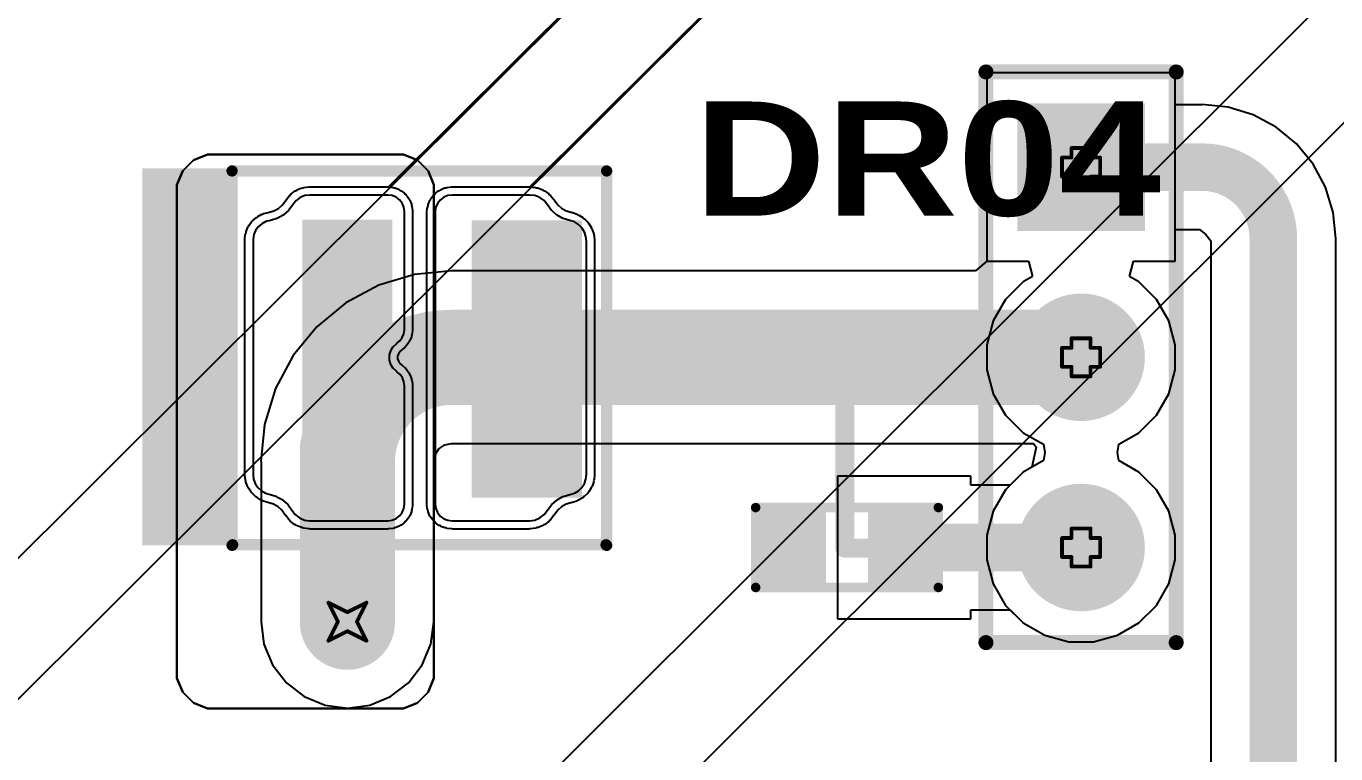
# Model space of a CAD drawing. Header units: inches. Extents: x 0 to 213, y 0 to 212.
# Drawn here: x 0.692 to 1.38, y 0.823 to 1.206 of the extents above; entities that cross this region are included whole.
import ezdxf

# ---------------------------------------------------------------- set-up
doc = ezdxf.new("R2010")
doc.units = ezdxf.units.IN
doc.header["$MEASUREMENT"] = 0
for name, color, linetype in [('Bottom Layer', 5, 'Continuous'), ('Bottom Overlay', 54, 'Continuous'), ('Bottom Paste', 16, 'Continuous'), ('Bottom Solder', 6, 'Continuous'), ('Drill Drawing', 1, 'Continuous'), ('Multi-Layer', 9, 'Continuous'), ('Pad Holes', 156, 'Continuous'), ('Top Layer', 1, 'Continuous'), ('Top Overlay', 2, 'Continuous'), ('Top Paste', 8, 'Continuous'), ('Top Solder', 216, 'Continuous'), ('Via Holes', 16, 'Continuous')]:
    doc.layers.add(name, color=color, linetype=linetype)
doc.styles.add('Arial Black_Bold', font='', dxfattribs={"height": 0.2})
doc.styles.get('Arial Black_Bold').set_extended_font_data('Arial Black', bold=True)

# ---------------------------------------------------------------- blocks, each defined once
blk = doc.blocks.new('R___0603_B_9')
at = {"layer": 'Bottom Layer'}
for points in [[(-0.045, -0.0175), (-0.045, 0.0175), (-0.015, 0.0175), (-0.015, -0.0175)], [(0.015, -0.0175), (0.015, 0.0175), (0.045, 0.0175), (0.045, -0.0175)]]:
    blk.add_hatch(color=5, dxfattribs=at).paths.add_polyline_path(points)
at = {"layer": 'Bottom Paste'}
for points in [[(-0.045, -0.0175), (-0.045, 0.0175), (-0.015, 0.0175), (-0.015, -0.0175)], [(0.015, -0.0175), (0.015, 0.0175), (0.045, 0.0175), (0.045, -0.0175)]]:
    blk.add_hatch(color=16, dxfattribs=at).paths.add_polyline_path(points)
at = {"layer": 'Bottom Solder'}
for points in [[(-0.049, -0.0215), (-0.049, 0.0215), (-0.011, 0.0215), (-0.011, -0.0215)], [(0.011, -0.0215), (0.011, 0.0215), (0.049, 0.0215), (0.049, -0.0215)]]:
    blk.add_hatch(color=6, dxfattribs=at).paths.add_polyline_path(points)
at = {"layer": 'Bottom Overlay', "const_width": 0.005}
for points in [[(0.048, 0.021), (-0.048, 0.021)], [(-0.048, 0.021), (-0.048, -0.021)], [(0.048, 0.021), (0.048, -0.021)], [(0.048, -0.021), (-0.048, -0.021)]]:
    blk.add_lwpolyline(points, dxfattribs=at)
at = {"layer": 'Bottom Overlay', "const_width": 0.0025}
for points in [[(-0.04925, 0.021, 1), (-0.04675, 0.021, 1)], [(-0.04925, 0.021, 1), (-0.04675, 0.021, 1)], [(0.04675, 0.021, 1), (0.04925, 0.021, 1)], [(0.04675, 0.021, 1), (0.04925, 0.021, 1)], [(-0.04925, -0.021, 1), (-0.04675, -0.021, 1)], [(-0.04925, -0.021, 1), (-0.04675, -0.021, 1)], [(0.04675, -0.021, 1), (0.04925, -0.021, 1)], [(0.04675, -0.021, 1), (0.04925, -0.021, 1)]]:
    blk.add_lwpolyline(points, format="xyb", close=True, dxfattribs=at)
blk = doc.blocks.new('HDR1X3__21')
at = {"layer": 'Bottom Layer'}
blk.add_hatch(color=5, dxfattribs=at).paths.add_polyline_path([(-0.02953, 0.02953), (0.02953, 0.02953), (0.02953, -0.02953), (-0.02953, -0.02953)])
h = blk.add_hatch(color=5, dxfattribs=at)
edge = h.paths.add_edge_path()
edge.add_arc((0.1, 0), 0.02953, 0, 360)
h = blk.add_hatch(color=5, dxfattribs=at)
edge = h.paths.add_edge_path()
edge.add_arc((0.2, 0), 0.02953, 0, 360)
at = {"layer": 'Bottom Solder'}
blk.add_hatch(color=6, dxfattribs=at).paths.add_polyline_path([(-0.03353, 0.03353), (0.03353, 0.03353), (0.03353, -0.03353), (-0.03353, -0.03353)])
h = blk.add_hatch(color=6, dxfattribs=at)
edge = h.paths.add_edge_path()
edge.add_arc((0.1, 0), 0.03353, 0, 360)
h = blk.add_hatch(color=6, dxfattribs=at)
edge = h.paths.add_edge_path()
edge.add_arc((0.2, 0), 0.03353, 0, 360)
at = {"layer": 'Multi-Layer'}
blk.add_hatch(color=9, dxfattribs=at).paths.add_polyline_path([(-0.02953, 0.02953), (0.02953, 0.02953), (0.02953, -0.02953), (-0.02953, -0.02953)])
h = blk.add_hatch(color=9, dxfattribs=at)
edge = h.paths.add_edge_path()
edge.add_arc((0.1, 0), 0.02953, 0, 360)
h = blk.add_hatch(color=9, dxfattribs=at)
edge = h.paths.add_edge_path()
edge.add_arc((0.2, 0), 0.02953, 0, 360)
at = {"layer": 'Pad Holes'}
h = blk.add_hatch(color=7, dxfattribs=at)
edge = h.paths.add_edge_path()
edge.add_arc((0, 0), 0.01772, 0, 360)
h = blk.add_hatch(color=7, dxfattribs=at)
edge = h.paths.add_edge_path()
edge.add_arc((0.1, 0), 0.01772, 0, 360)
h = blk.add_hatch(color=7, dxfattribs=at)
edge = h.paths.add_edge_path()
edge.add_arc((0.2, 0), 0.01772, 0, 360)
at = {"layer": 'Top Layer'}
blk.add_hatch(color=1, dxfattribs=at).paths.add_polyline_path([(-0.02953, 0.02953), (0.02953, 0.02953), (0.02953, -0.02953), (-0.02953, -0.02953)])
h = blk.add_hatch(color=1, dxfattribs=at)
edge = h.paths.add_edge_path()
edge.add_arc((0.1, 0), 0.02953, 0, 360)
h = blk.add_hatch(color=1, dxfattribs=at)
edge = h.paths.add_edge_path()
edge.add_arc((0.2, 0), 0.02953, 0, 360)
at = {"layer": 'Top Solder'}
blk.add_hatch(color=216, dxfattribs=at).paths.add_polyline_path([(-0.03353, 0.03353), (0.03353, 0.03353), (0.03353, -0.03353), (-0.03353, -0.03353)])
h = blk.add_hatch(color=216, dxfattribs=at)
edge = h.paths.add_edge_path()
edge.add_arc((0.1, 0), 0.03353, 0, 360)
h = blk.add_hatch(color=216, dxfattribs=at)
edge = h.paths.add_edge_path()
edge.add_arc((0.2, 0), 0.03353, 0, 360)
at = {"layer": 'Top Overlay', "const_width": 0.00787}
for points in [[(-0.05, -0.05), (-0.05, 0.05)], [(0.25, 0.05), (-0.05, 0.05)], [(0.25, -0.05), (0.25, 0.05)], [(0.25, -0.05), (-0.05, -0.05)]]:
    blk.add_lwpolyline(points, dxfattribs=at)
at = {"layer": 'Top Overlay', "const_width": 0.00394}
for points in [[(-0.05197, 0.05, 1), (-0.04803, 0.05, 1)], [(-0.05197, 0.05, 1), (-0.04803, 0.05, 1)], [(0.24803, 0.05, 1), (0.25197, 0.05, 1)], [(0.24803, 0.05, 1), (0.25197, 0.05, 1)], [(-0.05197, -0.05, 1), (-0.04803, -0.05, 1)], [(-0.05197, -0.05, 1), (-0.04803, -0.05, 1)], [(0.24803, -0.05, 1), (0.25197, -0.05, 1)], [(0.24803, -0.05, 1), (0.25197, -0.05, 1)]]:
    blk.add_lwpolyline(points, format="xyb", close=True, dxfattribs=at)
blk = doc.blocks.new('5050_LED_56')
at = {"layer": 'Top Solder'}
for p in [(0.0156, -0.09023), (-0.05874, -0.09026)]:
    blk.add_line(p, (-211.60534, -211.48777), dxfattribs=at)
blk = doc.blocks.new('5050_LED_57')
at = {"layer": 'Top Solder'}
for p in [(0.0156, -0.09023), (-0.05874, -0.09026)]:
    blk.add_line(p, (-211.99904, -211.48777), dxfattribs=at)
blk = doc.blocks.new('5050_LED_58')
at = {"layer": 'Top Layer'}
for points in [[(-0.08214, 0.06909), (-0.03214, 0.06909), (-0.03214, -0.06871), (-0.08214, -0.06871)], [(0.01746, 0.06871), (0.05683, 0.06871), (0.05683, -0.06909), (0.01746, -0.06909)]]:
    blk.add_hatch(color=1, dxfattribs=at).paths.add_polyline_path(points)
at = {"layer": 'Top Overlay'}
blk.add_hatch(color=2, dxfattribs=at).paths.add_polyline_path([(0.09776, -0.1), (0.145, -0.1), (0.145, 0.09818), (0.09776, 0.09818)])
at = {"layer": 'Top Paste'}
for points in [[(-0.08214, 0.06909), (-0.03214, 0.06909), (-0.03214, -0.06871), (-0.08214, -0.06871)], [(0.01746, 0.06871), (0.05683, 0.06871), (0.05683, -0.06909), (0.01746, -0.06909)]]:
    blk.add_hatch(color=8, dxfattribs=at).paths.add_polyline_path(points)
at = {"layer": 'Top Solder'}
for points in [[(-0.08614, 0.07309), (-0.02814, 0.07309), (-0.02814, -0.07271), (-0.08614, -0.07271)], [(0.01346, 0.07271), (0.06083, 0.07271), (0.06083, -0.07309), (0.01346, -0.07309)]]:
    blk.add_hatch(color=216, dxfattribs=at).paths.add_polyline_path(points)
at = {"layer": 'Top Layer'}
for p, q in [((-0.06399, 0.08376), (-0.06624, 0.08201)), ((-0.06135, 0.08486), (-0.06399, 0.08376)), ((-0.05853, 0.08524), (-0.06135, 0.08486)), ((-0.01798, 0.08524), (-0.05853, 0.08524)), ((-0.01568, 0.08499), (-0.01798, 0.08524)), ((-0.01351, 0.08415), (-0.01568, 0.08499)), ((-0.01166, 0.08279), (-0.01351, 0.08415)), ((-0.01021, 0.08098), (-0.01166, 0.08279)), ((0.00976, 0.08271), (0.00839, 0.08091)), ((0.01155, 0.08408), (0.00976, 0.08271)), ((0.01364, 0.08495), (0.01155, 0.08408)), ((0.01588, 0.08524), (0.01364, 0.08495)), ((0.05683, 0.08524), (0.01588, 0.08524)), ((0.05967, 0.08486), (0.05683, 0.08524)), ((0.0623, 0.08376), (0.05967, 0.08486)), ((0.06456, 0.08201), (0.0623, 0.08376)), ((-0.07022, 0.07668), (-0.0729, 0.07433)), ((-0.07019, 0.07668), (-0.07022, 0.07668)), ((-0.07017, 0.07673), (-0.07019, 0.07668)), ((-0.07011, 0.07677), (-0.07017, 0.07673)), ((-0.06797, 0.07973), (-0.07011, 0.0768)), ((-0.07011, 0.0768), (-0.07011, 0.07677)), ((-0.06624, 0.08201), (-0.06797, 0.07973)), ((-0.00927, 0.07887), (-0.01021, 0.08098)), ((-0.00891, 0.07658), (-0.00927, 0.07887)), ((-0.00891, -0.07696), (-0.00891, 0.07658)), ((0.00752, 0.07882), (0.00722, 0.07658)), ((0.00722, 0.07658), (0.00722, 0.01438)), ((0.00839, 0.08091), (0.00752, 0.07882)), ((0.06628, 0.07973), (0.06456, 0.08201)), ((0.06834, 0.07683), (0.06628, 0.07973)), ((0.06834, 0.0768), (0.06834, 0.07683)), ((0.06838, 0.07676), (0.06834, 0.0768)), ((0.06842, 0.07672), (0.06838, 0.07676)), ((0.06843, 0.07671), (0.06842, 0.07672)), ((0.071, 0.07438), (0.06843, 0.07671)), ((-0.08428, 0.06945), (-0.08604, 0.06772)), ((-0.08214, 0.07072), (-0.08428, 0.06945)), ((-0.07978, 0.07146), (-0.08214, 0.07072)), ((-0.07629, 0.07247), (-0.07978, 0.07146)), ((-0.07626, 0.07247), (-0.07629, 0.07247)), ((-0.07622, 0.0725), (-0.07626, 0.07247)), ((-0.07616, 0.07251), (-0.07622, 0.0725)), ((-0.07615, 0.07253), (-0.07616, 0.07251)), ((-0.07303, 0.07424), (-0.07615, 0.07253)), ((-0.07301, 0.07424), (-0.07303, 0.07424)), ((-0.07296, 0.07428), (-0.07301, 0.07424)), ((-0.0729, 0.07431), (-0.07296, 0.07428)), ((-0.0729, 0.07433), (-0.0729, 0.07431)), ((0.07101, 0.07435), (0.071, 0.07438)), ((0.07107, 0.07432), (0.07101, 0.07435)), ((0.07111, 0.07428), (0.07107, 0.07432)), ((0.07114, 0.07429), (0.07111, 0.07428)), ((0.07415, 0.07257), (0.07114, 0.07429)), ((0.07416, 0.07255), (0.07415, 0.07257)), ((0.07422, 0.07253), (0.07416, 0.07255)), ((0.07427, 0.0725), (0.07422, 0.07253)), ((0.0743, 0.07251), (0.07427, 0.0725)), ((0.07762, 0.07149), (0.0743, 0.07251)), ((0.0777, 0.07146), (0.07762, 0.07149)), ((0.07762, 0.07149), (0.07762, 0.07149)), ((0.07777, 0.07144), (0.0777, 0.07146)), ((0.08012, 0.07076), (0.07777, 0.07144)), ((0.07777, 0.07144), (0.07777, 0.07144)), ((0.08231, 0.06951), (0.08012, 0.07076)), ((0.08415, 0.0678), (0.08231, 0.06951)), ((-0.08819, 0.0633), (-0.08844, 0.06083)), ((-0.08737, 0.06564), (-0.08819, 0.0633)), ((-0.08604, 0.06772), (-0.08737, 0.06564)), ((0.08557, 0.0657), (0.08415, 0.0678)), ((0.08644, 0.06334), (0.08557, 0.0657)), ((0.08675, 0.06083), (0.08644, 0.06334)), ((-0.08844, 0.06083), (-0.08844, -0.06161)), ((0.08675, -0.06279), (0.08675, 0.06083)), ((0.00722, 0.01438), (0.00749, 0.0122)), ((0.00749, 0.0122), (0.00826, 0.01014)), ((0.00826, 0.01014), (0.0095, 0.00834)), ((0.0095, 0.00834), (0.01111, 0.00695)), ((0.01111, 0.00695), (0.01111, 0.00695)), ((0.01111, 0.00695), (0.01116, 0.0069)), ((0.01116, 0.0069), (0.01123, 0.00684)), ((0.01123, 0.00684), (0.01123, 0.00684)), ((0.01123, 0.00684), (0.01298, 0.00527)), ((0.01298, 0.00527), (0.013, 0.00527)), ((0.013, 0.00527), (0.01303, 0.00522)), ((0.01303, 0.00522), (0.01307, 0.00518)), ((0.01307, 0.00518), (0.01307, 0.00515)), ((0.01307, 0.00515), (0.01434, 0.00316)), ((0.01434, 0.00316), (0.01436, 0.00314)), ((0.01436, 0.00314), (0.01438, 0.00309)), ((0.01438, 0.00309), (0.0144, 0.00305)), ((0.0144, 0.00305), (0.01439, 0.00302)), ((0.01439, 0.00302), (0.01506, 0.00075)), ((0.01506, 0.00075), (0.01507, 0.00073)), ((0.01507, 0.00073), (0.01507, 0.00067)), ((0.01507, 0.00067), (0.01508, 0.00062)), ((0.01508, 0.00062), (0.01507, 0.0006)), ((0.01507, 0.0006), (0.01507, -0.00176)), ((0.01298, -0.00644), (0.01123, -0.00801)), ((0.013, -0.00643), (0.01298, -0.00644)), ((0.01303, -0.00639), (0.013, -0.00643)), ((0.01307, -0.00635), (0.01303, -0.00639)), ((0.01434, -0.00432), (0.01307, -0.00632)), ((0.01307, -0.00632), (0.01307, -0.00635)), ((0.01436, -0.00431), (0.01434, -0.00432)), ((0.01438, -0.00426), (0.01436, -0.00431)), ((0.0144, -0.00421), (0.01438, -0.00426)), ((0.01506, -0.00192), (0.01439, -0.00418)), ((0.01439, -0.00418), (0.0144, -0.00421)), ((0.01507, -0.0019), (0.01506, -0.00192)), ((0.01507, -0.00176), (0.01508, -0.00179)), ((0.01508, -0.00179), (0.01507, -0.00184)), ((0.01507, -0.00184), (0.01507, -0.0019)), ((0.00751, -0.01307), (0.00722, -0.01515)), ((0.0083, -0.01111), (0.00751, -0.01307)), ((0.00954, -0.00941), (0.0083, -0.01111)), ((0.0111, -0.00812), (0.00954, -0.00941)), ((0.01111, -0.00812), (0.0111, -0.00812)), ((0.01116, -0.00806), (0.01111, -0.00812)), ((0.01123, -0.00801), (0.01116, -0.00806)), ((0.01123, -0.00801), (0.01123, -0.00801)), ((0.00722, -0.01515), (0.00722, -0.07736)), ((-0.08844, -0.06161), (-0.08823, -0.06413)), ((-0.08823, -0.06413), (-0.08744, -0.06654)), ((-0.08744, -0.06654), (-0.08611, -0.06869)), ((-0.08611, -0.06869), (-0.08433, -0.07049)), ((0.08402, -0.06936), (0.08543, -0.0674)), ((0.08543, -0.0674), (0.08636, -0.06517)), ((0.08636, -0.06517), (0.08675, -0.06279)), ((-0.08433, -0.07049), (-0.08218, -0.07183)), ((-0.08218, -0.07183), (-0.07978, -0.07263)), ((-0.07978, -0.07263), (-0.07629, -0.07364)), ((-0.07629, -0.07364), (-0.07626, -0.07363)), ((-0.07626, -0.07363), (-0.07622, -0.07366)), ((-0.07622, -0.07366), (-0.07616, -0.07368)), ((-0.07616, -0.07368), (-0.07615, -0.0737)), ((-0.07615, -0.0737), (-0.07303, -0.07541)), ((-0.07303, -0.07541), (-0.07301, -0.07541)), ((-0.07301, -0.07541), (-0.07296, -0.07545)), ((-0.07296, -0.07545), (-0.0729, -0.07548)), ((-0.0729, -0.07548), (-0.0729, -0.0755)), ((-0.0729, -0.0755), (-0.07022, -0.07785)), ((0.06814, -0.07785), (0.07082, -0.0755)), ((0.07082, -0.07548), (0.07087, -0.07545)), ((0.07082, -0.0755), (0.07082, -0.07548)), ((0.07087, -0.07545), (0.07092, -0.07541)), ((0.07092, -0.07541), (0.07093, -0.07541)), ((0.07093, -0.07541), (0.07405, -0.0737)), ((0.07405, -0.0737), (0.07408, -0.07368)), ((0.07408, -0.07368), (0.07412, -0.07366)), ((0.07412, -0.07366), (0.07419, -0.07363)), ((0.07419, -0.07363), (0.0742, -0.07364)), ((0.0742, -0.07364), (0.07762, -0.07265)), ((0.07762, -0.07265), (0.0777, -0.07263)), ((0.07762, -0.07265), (0.07762, -0.07265)), ((0.0777, -0.07263), (0.07777, -0.07261)), ((0.07777, -0.07261), (0.08005, -0.07204)), ((0.07777, -0.07261), (0.07777, -0.07261)), ((0.08005, -0.07204), (0.08218, -0.07093)), ((0.08218, -0.07093), (0.08402, -0.06936)), ((-0.07022, -0.07785), (-0.07019, -0.07785)), ((-0.07019, -0.07785), (-0.07017, -0.0779)), ((-0.07017, -0.0779), (-0.07011, -0.07794)), ((-0.07011, -0.07794), (-0.07011, -0.07796)), ((-0.07011, -0.07796), (-0.06797, -0.0809)), ((-0.06797, -0.0809), (-0.0662, -0.08308)), ((-0.01157, -0.08336), (-0.01013, -0.08149)), ((-0.01013, -0.08149), (-0.00923, -0.07931)), ((-0.00923, -0.07931), (-0.00891, -0.07696)), ((0.00722, -0.07736), (0.00752, -0.0796)), ((0.00752, -0.0796), (0.00839, -0.08169)), ((0.00839, -0.08169), (0.00976, -0.08348)), ((0.06421, -0.08304), (0.06588, -0.0809)), ((0.06588, -0.0809), (0.06803, -0.07796)), ((0.06803, -0.07794), (0.06807, -0.0779)), ((0.06803, -0.07796), (0.06803, -0.07794)), ((0.06807, -0.0779), (0.06811, -0.07785)), ((0.06811, -0.07785), (0.06814, -0.07785)), ((-0.0662, -0.08308), (-0.06394, -0.08473)), ((-0.06394, -0.08473), (-0.06132, -0.08573)), ((-0.06132, -0.08573), (-0.05853, -0.08602)), ((-0.05853, -0.08602), (-0.05853, -0.08602)), ((-0.05853, -0.08602), (-0.01798, -0.08602)), ((-0.01798, -0.08602), (-0.01562, -0.08571)), ((-0.01562, -0.08571), (-0.01345, -0.0848)), ((-0.01345, -0.0848), (-0.01157, -0.08336)), ((0.00976, -0.08348), (0.01155, -0.08486)), ((0.01155, -0.08486), (0.01364, -0.08572)), ((0.01364, -0.08572), (0.01588, -0.08602)), ((0.01588, -0.08602), (0.01588, -0.08602)), ((0.01588, -0.08602), (0.05683, -0.08602)), ((0.05683, -0.08602), (0.05953, -0.08569)), ((0.05953, -0.08569), (0.06205, -0.08468)), ((0.06205, -0.08468), (0.06421, -0.08304))]:
    blk.add_line(p, q, dxfattribs=at)
at = {"layer": 'Top Overlay', "const_width": 0.00296}
for points in [[(-0.10057, 0.09818, 1), (-0.09761, 0.09818, 1)], [(-0.10026, 0.09786, 1), (-0.0973, 0.09786, 1)], [(0.09596, 0.09786, 1), (0.09892, 0.09786, 1)], [(0.09628, 0.09818, 1), (0.09924, 0.09818, 1)], [(-0.10057, -0.09867, 1), (-0.09761, -0.09867, 1)], [(-0.10057, -0.09867, 1), (-0.09761, -0.09867, 1)], [(0.09628, -0.09867, 1), (0.09924, -0.09867, 1)], [(0.09628, -0.09867, 1), (0.09924, -0.09867, 1)]]:
    blk.add_lwpolyline(points, format="xyb", close=True, dxfattribs=at)
at = {"layer": 'Top Overlay', "const_width": 0.00591}
for points in [[(-0.09909, 0.09818), (-0.09909, -0.09867)], [(0.09744, 0.09786), (-0.09878, 0.09786)], [(0.09776, 0.09818), (0.09776, -0.09867)], [(0.09776, -0.09867), (-0.09909, -0.09867)]]:
    blk.add_lwpolyline(points, dxfattribs=at)
at = {"layer": 'Top Solder'}
for p, q in [((-0.06193, 0.08915), (-0.0591, 0.08953)), ((-0.0591, 0.08953), (-0.05881, 0.08945)), ((-0.05881, 0.08945), (-0.05853, 0.08957)), ((-0.05853, 0.08957), (-0.01798, 0.08957)), ((-0.01798, 0.08957), (-0.01775, 0.08947)), ((-0.01775, 0.08947), (-0.01751, 0.08954)), ((-0.01751, 0.08954), (-0.01521, 0.08929)), ((0.01309, 0.08924), (0.01533, 0.08953)), ((0.01533, 0.08953), (0.01561, 0.08946)), ((0.01561, 0.08946), (0.01588, 0.08957)), ((0.01588, 0.08957), (0.05683, 0.08957)), ((0.05683, 0.08957), (0.05712, 0.08945)), ((0.05712, 0.08945), (0.05741, 0.08953)), ((0.05741, 0.08953), (0.06024, 0.08915)), ((-0.07142, 0.08235), (-0.06969, 0.08463)), ((-0.06969, 0.08463), (-0.06919, 0.08492)), ((-0.06919, 0.08492), (-0.0689, 0.08543)), ((-0.0689, 0.08543), (-0.06665, 0.08718)), ((-0.06665, 0.08718), (-0.06608, 0.08734)), ((-0.06608, 0.08734), (-0.06566, 0.08776)), ((-0.06566, 0.08776), (-0.06302, 0.08886)), ((-0.06302, 0.08886), (-0.06244, 0.08886)), ((-0.06244, 0.08886), (-0.06193, 0.08915)), ((-0.01521, 0.08929), (-0.01469, 0.08901)), ((-0.01469, 0.08901), (-0.01411, 0.08903)), ((-0.01411, 0.08903), (-0.01195, 0.08819)), ((-0.01195, 0.08819), (-0.01153, 0.08778)), ((-0.01153, 0.08778), (-0.01096, 0.08765)), ((-0.01096, 0.08765), (-0.0091, 0.08629)), ((-0.0091, 0.08629), (-0.00879, 0.08578)), ((-0.00879, 0.08578), (-0.00828, 0.0855)), ((-0.00828, 0.0855), (-0.00683, 0.08369)), ((-0.00683, 0.08369), (-0.00667, 0.08314)), ((-0.00667, 0.08314), (-0.00625, 0.08274)), ((-0.00625, 0.08274), (-0.00531, 0.08063)), ((0.00438, 0.08256), (0.0048, 0.08298)), ((0.0048, 0.08298), (0.00495, 0.08354)), ((0.00495, 0.08354), (0.00633, 0.08534)), ((0.00633, 0.08534), (0.00684, 0.08564)), ((0.00684, 0.08564), (0.00713, 0.08615)), ((0.00713, 0.08615), (0.00892, 0.08752)), ((0.00892, 0.08752), (0.00948, 0.08767)), ((0.00948, 0.08767), (0.00989, 0.08808)), ((0.00989, 0.08808), (0.01198, 0.08895)), ((0.01198, 0.08895), (0.01257, 0.08895)), ((0.01257, 0.08895), (0.01309, 0.08924)), ((0.06024, 0.08915), (0.06075, 0.08886)), ((0.06075, 0.08886), (0.06134, 0.08885)), ((0.06134, 0.08885), (0.06397, 0.08775)), ((0.06397, 0.08775), (0.06438, 0.08734)), ((0.06438, 0.08734), (0.06495, 0.08718)), ((0.06495, 0.08718), (0.06721, 0.08543)), ((0.06721, 0.08543), (0.0675, 0.08492)), ((0.0675, 0.08492), (0.068, 0.08463)), ((0.068, 0.08463), (0.06973, 0.08235)), ((-0.08099, 0.07562), (-0.07788, 0.07652)), ((-0.07788, 0.07652), (-0.07545, 0.07785)), ((-0.07545, 0.07785), (-0.07338, 0.07967)), ((-0.07338, 0.07967), (-0.07147, 0.08228)), ((-0.07147, 0.08228), (-0.07143, 0.08231)), ((-0.07143, 0.08231), (-0.07142, 0.08235)), ((-0.00531, 0.08063), (-0.00529, 0.08003)), ((-0.00529, 0.08003), (-0.00499, 0.07952)), ((-0.00499, 0.07952), (-0.00464, 0.07723)), ((-0.00464, 0.07723), (-0.00472, 0.0769)), ((-0.00472, 0.0769), (-0.00459, 0.07658)), ((-0.00459, 0.07658), (-0.00459, -0.07696)), ((0.0029, 0.07658), (0.00301, 0.07686)), ((0.0029, 0.01438), (0.0029, 0.07658)), ((0.00293, 0.07715), (0.00323, 0.07939)), ((0.00301, 0.07686), (0.00293, 0.07715)), ((0.00323, 0.07939), (0.00352, 0.07989)), ((0.00352, 0.08047), (0.00438, 0.08256)), ((0.00352, 0.07989), (0.00352, 0.08047)), ((0.06973, 0.08235), (0.06975, 0.08227)), ((0.06975, 0.08227), (0.06982, 0.08223)), ((0.06982, 0.08223), (0.07165, 0.07964)), ((0.07165, 0.07964), (0.07361, 0.07786)), ((0.07361, 0.07786), (0.07594, 0.07654)), ((0.07594, 0.07654), (0.0789, 0.07563)), ((-0.09102, 0.06797), (-0.08969, 0.07005)), ((-0.08969, 0.07005), (-0.08927, 0.07035)), ((-0.08927, 0.07035), (-0.08907, 0.07082)), ((-0.08907, 0.07082), (-0.0873, 0.07255)), ((-0.0873, 0.07255), (-0.08681, 0.07274)), ((-0.08681, 0.07274), (-0.08649, 0.07317)), ((-0.08649, 0.07317), (-0.08436, 0.07444)), ((-0.08436, 0.07444), (-0.08384, 0.07451)), ((-0.08384, 0.07451), (-0.08344, 0.07485)), ((-0.08344, 0.07485), (-0.08108, 0.07559)), ((-0.08108, 0.07559), (-0.08103, 0.07559)), ((-0.08103, 0.07559), (-0.08099, 0.07562)), ((0.0789, 0.07563), (0.07891, 0.07562)), ((0.07891, 0.07562), (0.07896, 0.0756)), ((0.07896, 0.0756), (0.07897, 0.0756)), ((0.07897, 0.0756), (0.07898, 0.0756)), ((0.07898, 0.0756), (0.08132, 0.07492)), ((0.08132, 0.07492), (0.08173, 0.07459)), ((0.08173, 0.07459), (0.08225, 0.07452)), ((0.08225, 0.07452), (0.08445, 0.07327)), ((0.08445, 0.07327), (0.08477, 0.07286)), ((0.08477, 0.07286), (0.08526, 0.07268)), ((0.08526, 0.07268), (0.0871, 0.07097)), ((0.0871, 0.07097), (0.08732, 0.0705)), ((0.08732, 0.0705), (0.08775, 0.07021)), ((0.08775, 0.07021), (0.08916, 0.06811)), ((-0.09275, 0.06127), (-0.0925, 0.06374)), ((-0.0925, 0.06374), (-0.09225, 0.0642)), ((-0.09228, 0.06473), (-0.09146, 0.06707)), ((-0.09225, 0.0642), (-0.09228, 0.06473)), ((-0.09146, 0.06707), (-0.09111, 0.06746)), ((-0.09111, 0.06746), (-0.09102, 0.06797)), ((0.08916, 0.06811), (0.08926, 0.0676)), ((0.08926, 0.0676), (0.08962, 0.06721)), ((0.08962, 0.06721), (0.0905, 0.06485)), ((0.0905, 0.06485), (0.09048, 0.06433)), ((0.09048, 0.06433), (0.09074, 0.06387)), ((0.09074, 0.06387), (0.09105, 0.06136)), ((-0.09277, 0.06083), (-0.09269, 0.06104)), ((-0.09277, -0.06161), (-0.09277, 0.06083)), ((-0.09269, 0.06104), (-0.09275, 0.06127)), ((0.09105, 0.06136), (0.09098, 0.06109)), ((0.09098, 0.06109), (0.09108, 0.06083)), ((0.09108, 0.06083), (0.09108, -0.06279)), ((0.003, 0.01413), (0.0029, 0.01438)), ((0.00293, 0.01387), (0.003, 0.01413)), ((0.00319, 0.01169), (0.00293, 0.01387)), ((0.00345, 0.01122), (0.00319, 0.01169)), ((0.00343, 0.01068), (0.00345, 0.01122)), ((0.0042, 0.00862), (0.00343, 0.01068)), ((0.00458, 0.00822), (0.0042, 0.00862)), ((0.0047, 0.00767), (0.00458, 0.00822)), ((0.00595, 0.00587), (0.0047, 0.00767)), ((0.00642, 0.00557), (0.00595, 0.00587)), ((0.00667, 0.00507), (0.00642, 0.00557)), ((0.00827, 0.00368), (0.00667, 0.00507)), ((0.00831, 0.00367), (0.00827, 0.00368)), ((0.00833, 0.00362), (0.00831, 0.00367)), ((0.00969, 0.0024), (0.00833, 0.00362)), ((0.01038, 0.00131), (0.00969, 0.0024)), ((0.01075, 0.00006), (0.01038, 0.00131)), ((0.01075, -0.00123), (0.01075, 0.00006)), ((0.00481, -0.00856), (0.00605, -0.00686)), ((0.00605, -0.00686), (0.00652, -0.00657)), ((0.00652, -0.00657), (0.00678, -0.00608)), ((0.00678, -0.00608), (0.00833, -0.00479)), ((0.00833, -0.00479), (0.00969, -0.00357)), ((0.00833, -0.00479), (0.00833, -0.00479)), ((0.00833, -0.00479), (0.00833, -0.00479)), ((0.00969, -0.00357), (0.01038, -0.00247)), ((0.01038, -0.00247), (0.01075, -0.00123)), ((0.00294, -0.01455), (0.00323, -0.01247)), ((0.00323, -0.01247), (0.0035, -0.012)), ((0.0035, -0.01145), (0.00429, -0.00949)), ((0.0035, -0.012), (0.0035, -0.01145)), ((0.00429, -0.00949), (0.00468, -0.0091)), ((0.00468, -0.0091), (0.00481, -0.00856)), ((0.0029, -0.01515), (0.00302, -0.01486)), ((0.0029, -0.07736), (0.0029, -0.01515)), ((0.00302, -0.01486), (0.00294, -0.01455)), ((-0.0927, -0.06179), (-0.09277, -0.06161)), ((-0.09276, -0.06197), (-0.0927, -0.06179)), ((-0.09255, -0.06449), (-0.09276, -0.06197)), ((-0.09231, -0.06496), (-0.09255, -0.06449)), ((-0.09235, -0.06548), (-0.09231, -0.06496)), ((-0.09156, -0.06789), (-0.09235, -0.06548)), ((-0.09121, -0.06829), (-0.09156, -0.06789)), ((-0.09113, -0.06882), (-0.09121, -0.06829)), ((-0.0898, -0.07097), (-0.09113, -0.06882)), ((0.09036, -0.06684), (0.08943, -0.06907)), ((0.09064, -0.06587), (0.09036, -0.06631)), ((0.09036, -0.06631), (0.09036, -0.06684)), ((0.09103, -0.06349), (0.09064, -0.06587)), ((0.09108, -0.06279), (0.09094, -0.06313)), ((0.09094, -0.06313), (0.09103, -0.06349)), ((-0.08939, -0.07126), (-0.0898, -0.07097)), ((-0.08919, -0.07173), (-0.08939, -0.07126)), ((-0.08741, -0.07353), (-0.08919, -0.07173)), ((-0.08693, -0.07374), (-0.08741, -0.07353)), ((-0.08663, -0.07416), (-0.08693, -0.07374)), ((-0.08448, -0.0755), (-0.08663, -0.07416)), ((-0.08395, -0.07559), (-0.08448, -0.0755)), ((-0.08355, -0.07594), (-0.08395, -0.07559)), ((0.08418, -0.07477), (0.08204, -0.07588)), ((0.08451, -0.07438), (0.08418, -0.07477)), ((0.085, -0.07422), (0.08451, -0.07438)), ((0.08683, -0.07265), (0.085, -0.07422)), ((0.08707, -0.07218), (0.08683, -0.07265)), ((0.08752, -0.0719), (0.08707, -0.07218)), ((0.08894, -0.06994), (0.08752, -0.0719)), ((0.08906, -0.06943), (0.08894, -0.06994)), ((0.08943, -0.06907), (0.08906, -0.06943)), ((-0.08115, -0.07674), (-0.08355, -0.07594)), ((-0.08106, -0.07673), (-0.08115, -0.07674)), ((-0.08099, -0.07679), (-0.08106, -0.07673)), ((-0.07788, -0.07769), (-0.08099, -0.07679)), ((-0.07545, -0.07902), (-0.07788, -0.07769)), ((-0.07336, -0.08086), (-0.07545, -0.07902)), ((-0.07148, -0.08345), (-0.07336, -0.08086)), ((-0.00522, -0.08096), (-0.00612, -0.08314)), ((-0.00493, -0.07988), (-0.00522, -0.08038)), ((-0.00522, -0.08038), (-0.00522, -0.08096)), ((-0.00462, -0.07753), (-0.00493, -0.07988)), ((-0.00459, -0.07696), (-0.0047, -0.07724)), ((-0.0047, -0.07724), (-0.00462, -0.07753)), ((0.00301, -0.07764), (0.0029, -0.07736)), ((0.00293, -0.07793), (0.00301, -0.07764)), ((0.00323, -0.08017), (0.00293, -0.07793)), ((0.00352, -0.08067), (0.00323, -0.08017)), ((0.00352, -0.08125), (0.00352, -0.08067)), ((0.00438, -0.08334), (0.00352, -0.08125)), ((0.07129, -0.08084), (0.06938, -0.08346)), ((0.07339, -0.079), (0.07129, -0.08084)), ((0.07578, -0.07769), (0.07339, -0.079)), ((0.07882, -0.07681), (0.07578, -0.07769)), ((0.07883, -0.07681), (0.07882, -0.07681)), ((0.0811, -0.07624), (0.07883, -0.07681)), ((0.07883, -0.07681), (0.07883, -0.07681)), ((0.07883, -0.07681), (0.07883, -0.07681)), ((0.07883, -0.07681), (0.07883, -0.07681)), ((0.08152, -0.07593), (0.0811, -0.07624)), ((0.08204, -0.07588), (0.08152, -0.07593)), ((-0.07137, -0.08351), (-0.07148, -0.08345)), ((-0.07134, -0.08363), (-0.07137, -0.08351)), ((-0.06957, -0.08581), (-0.07134, -0.08363)), ((-0.06905, -0.08609), (-0.06957, -0.08581)), ((-0.06875, -0.08658), (-0.06905, -0.08609)), ((-0.06648, -0.08823), (-0.06875, -0.08658)), ((-0.06591, -0.08837), (-0.06648, -0.08823)), ((-0.06548, -0.08878), (-0.06591, -0.08837)), ((-0.06286, -0.08977), (-0.06548, -0.08878)), ((-0.01178, -0.0888), (-0.01396, -0.08971)), ((-0.01137, -0.08839), (-0.01178, -0.0888)), ((-0.01081, -0.08824), (-0.01137, -0.08839)), ((-0.00893, -0.0868), (-0.01081, -0.08824)), ((-0.00864, -0.08629), (-0.00893, -0.0868)), ((-0.00813, -0.086), (-0.00864, -0.08629)), ((-0.00669, -0.08413), (-0.00813, -0.086)), ((-0.00654, -0.08356), (-0.00669, -0.08413)), ((-0.00612, -0.08314), (-0.00654, -0.08356)), ((0.0048, -0.08376), (0.00438, -0.08334)), ((0.00496, -0.08433), (0.0048, -0.08376)), ((0.00634, -0.08612), (0.00496, -0.08433)), ((0.00683, -0.08641), (0.00634, -0.08612)), ((0.00712, -0.08691), (0.00683, -0.08641)), ((0.00891, -0.08829), (0.00712, -0.08691)), ((0.00949, -0.08844), (0.00891, -0.08829)), ((0.00991, -0.08886), (0.00949, -0.08844)), ((0.012, -0.08972), (0.00991, -0.08886)), ((0.06366, -0.0887), (0.06114, -0.08971)), ((0.06408, -0.08828), (0.06366, -0.0887)), ((0.06466, -0.08813), (0.06408, -0.08828)), ((0.06683, -0.08649), (0.06466, -0.08813)), ((0.06712, -0.08599), (0.06683, -0.08649)), ((0.06763, -0.0857), (0.06712, -0.08599)), ((0.0693, -0.08356), (0.06763, -0.0857)), ((0.06932, -0.08349), (0.0693, -0.08356)), ((0.06938, -0.08346), (0.06932, -0.08349)), ((0.0156, -0.09023), (-211.60534, -211.09407)), ((-0.05874, -0.09026), (-211.60534, -211.09407)), ((-0.06228, -0.08976), (-0.06286, -0.08977)), ((-0.06176, -0.09004), (-0.06228, -0.08976)), ((-0.05897, -0.09033), (-0.06176, -0.09004)), ((-0.05874, -0.09026), (-0.05897, -0.09033)), ((-0.05853, -0.09035), (-0.05874, -0.09026)), ((-0.01798, -0.09035), (-0.05853, -0.09035)), ((-0.0177, -0.09023), (-0.01798, -0.09035)), ((-0.01741, -0.09031), (-0.0177, -0.09023)), ((-0.01506, -0.09), (-0.01741, -0.09031)), ((-0.01455, -0.08971), (-0.01506, -0.09)), ((-0.01396, -0.08971), (-0.01455, -0.08971)), ((0.01257, -0.08972), (0.012, -0.08972)), ((0.01307, -0.09001), (0.01257, -0.08972)), ((0.01531, -0.09031), (0.01307, -0.09001)), ((0.0156, -0.09023), (0.01531, -0.09031)), ((0.01588, -0.09035), (0.0156, -0.09023)), ((0.05683, -0.09035), (0.01588, -0.09035)), ((0.05709, -0.09024), (0.05683, -0.09035)), ((0.05736, -0.09032), (0.05709, -0.09024)), ((0.06005, -0.08999), (0.05736, -0.09032)), ((0.06056, -0.0897), (0.06005, -0.08999)), ((0.06114, -0.08971), (0.06056, -0.0897))]:
    blk.add_line(p, q, dxfattribs=at)

msp = doc.modelspace()

# ---------------------------------------------------------------- hatches: boundary and pattern name
at = {"layer": 'Bottom Layer'}
h = msp.add_hatch(color=5, dxfattribs=at)
edge = h.paths.add_edge_path()
edge.add_arc((0.86088, 0.89246), 0.01181, 0, 360)
at = {"layer": 'Bottom Solder'}
h = msp.add_hatch(color=6, dxfattribs=at)
edge = h.paths.add_edge_path()
edge.add_arc((0.86088, 0.89246), 0.01581, 0, 360)
at = {"layer": 'Top Layer'}
h = msp.add_hatch(color=1, dxfattribs=at)
edge = h.paths.add_edge_path()
edge.add_arc((0.86088, 0.89246), 0.01181, 0, 360)
at = {"layer": 'Top Solder'}
h = msp.add_hatch(color=216, dxfattribs=at)
edge = h.paths.add_edge_path()
edge.add_arc((0.86088, 0.89246), 0.01581, 0, 360)
at = {"layer": 'Via Holes'}
h = msp.add_hatch(color=7, dxfattribs=at)
edge = h.paths.add_edge_path()
edge.add_arc((0.86088, 0.89246), 0.00591, 0, 360)

# ---------------------------------------------------------------- linework, layer by layer
at = {"layer": 'Bottom Layer'}
for p, q in [((1.29595, 1.18098), (1.1969, 1.18098)), ((1.1969, 1.18098), (1.1969, 1.08484)), ((1.29595, 1.16423), (1.29595, 1.18098)), ((1.30994, 1.16423), (1.29595, 1.16423)), ((1.32366, 1.16294), (1.30994, 1.16429)), ((1.30994, 1.16429), (1.30994, 1.16423)), ((1.33686, 1.15893), (1.32366, 1.16294)), ((1.34903, 1.15243), (1.33686, 1.15893)), ((1.35969, 1.14368), (1.34903, 1.15243)), ((1.36844, 1.13302), (1.35969, 1.14368)), ((1.37494, 1.12086), (1.36844, 1.13302)), ((1.37894, 1.10766), (1.37494, 1.12086)), ((1.38029, 1.09393), (1.37894, 1.10766)), ((1.29595, 1.08192), (1.29595, 1.09867)), ((1.29595, 1.09867), (1.30875, 1.09867)), ((1.30875, 1.09867), (1.31204, 1.09604)), ((1.31204, 1.09604), (1.31468, 1.09275)), ((1.31468, 1.09275), (1.31468, 0.336)), ((1.38024, 0.336), (1.38024, 1.09393)), ((1.38024, 1.09393), (1.38029, 1.09393)), ((1.1969, 1.08192), (1.191, 1.07684)), ((1.1969, 1.08484), (1.1969, 1.08192)), ((1.27192, 1.07392), (1.27406, 1.08192)), ((1.27406, 1.08192), (1.29595, 1.08192)), ((0.89616, 1.07501), (0.87734, 1.0693)), ((0.91574, 1.07693), (0.89616, 1.07501)), ((0.91574, 1.07684), (0.91574, 1.07693)), ((1.191, 1.07684), (0.91574, 1.07684)), ((1.27684, 1.07108), (1.27192, 1.07392)), ((0.87734, 1.0693), (0.85999, 1.06002)), ((1.28606, 1.06186), (1.27684, 1.07108)), ((0.85999, 1.06002), (0.84479, 1.04754)), ((1.29258, 1.05057), (1.28606, 1.06186)), ((0.84479, 1.04754), (0.83231, 1.03234)), ((1.29595, 1.03797), (1.29258, 1.05057)), ((0.83231, 1.03234), (0.82303, 1.01499)), ((1.29595, 1.02493), (1.29595, 1.03797)), ((1.29258, 1.01233), (1.29595, 1.02493)), ((0.82303, 1.01499), (0.81732, 0.99617)), ((1.28606, 1.00104), (1.29258, 1.01233)), ((1.27684, 0.99182), (1.28606, 1.00104)), ((0.81732, 0.99617), (0.8154, 0.97659)), ((1.26624, 0.9857), (1.27684, 0.99182)), ((0.90899, 0.98334), (0.91209, 0.98541)), ((0.91209, 0.98541), (0.91552, 0.98609)), ((0.91552, 0.98609), (0.91574, 0.98606)), ((0.91574, 0.98606), (1.22147, 0.98606)), ((1.22147, 0.98606), (1.2228, 0.98415)), ((1.26554, 0.98145), (1.26624, 0.9857)), ((0.90624, 0.97681), (0.90692, 0.98024)), ((0.90692, 0.98024), (0.90899, 0.98334)), ((1.2228, 0.98415), (1.2205, 0.97367)), ((1.26624, 0.9772), (1.26554, 0.98145)), ((0.8154, 0.97659), (0.81549, 0.97659)), ((0.81549, 0.97659), (0.81549, 0.89246)), ((0.90627, 0.97659), (0.90624, 0.97681)), ((0.90627, 0.89246), (0.90627, 0.97659)), ((1.21602, 0.97108), (1.20916, 0.96423)), ((1.2205, 0.97367), (1.21602, 0.97108)), ((1.27684, 0.97108), (1.26624, 0.9772)), ((1.28606, 0.96186), (1.27684, 0.97108)), ((1.18843, 0.96895), (1.11843, 0.96895)), ((1.11843, 0.96895), (1.11843, 0.89395)), ((1.18843, 0.96423), (1.18843, 0.96895)), ((1.20916, 0.96423), (1.18843, 0.96423)), ((1.29258, 0.95057), (1.28606, 0.96186)), ((1.29595, 0.93797), (1.29258, 0.95057)), ((1.29595, 0.92493), (1.29595, 0.93797)), ((1.29258, 0.91233), (1.29595, 0.92493)), ((1.28606, 0.90104), (1.29258, 0.91233)), ((1.18843, 0.89395), (1.18843, 0.89867)), ((1.18843, 0.89867), (1.20916, 0.89867)), ((1.20916, 0.89867), (1.21602, 0.89182)), ((1.27684, 0.89182), (1.28606, 0.90104)), ((0.81549, 0.89246), (0.81704, 0.88071)), ((0.90472, 0.88071), (0.90627, 0.89246)), ((1.11843, 0.89395), (1.18843, 0.89395)), ((1.21602, 0.89182), (1.22731, 0.8853)), ((1.26554, 0.8853), (1.27684, 0.89182)), ((1.22731, 0.8853), (1.23991, 0.88192)), ((1.23991, 0.88192), (1.25295, 0.88192)), ((1.25295, 0.88192), (1.26554, 0.8853)), ((0.81704, 0.88071), (0.82157, 0.86977)), ((0.90019, 0.86977), (0.90472, 0.88071)), ((0.82157, 0.86977), (0.82878, 0.86037)), ((0.89297, 0.86037), (0.90019, 0.86977)), ((0.82878, 0.86037), (0.83818, 0.85315)), ((0.88357, 0.85315), (0.89297, 0.86037)), ((0.83818, 0.85315), (0.84913, 0.84862)), ((0.84913, 0.84862), (0.86088, 0.84707)), ((0.86088, 0.84707), (0.87263, 0.84862)), ((0.87263, 0.84862), (0.88357, 0.85315))]:
    msp.add_line(p, q, dxfattribs=at)
for points, const_width in [([(1.24643, 1.13145), (1.30994, 1.13145)], 0.025), ([(1.34746, 0.336), (1.34746, 1.09393)], 0.025), ([(0.91574, 1.03145), (1.24643, 1.03145)], 0.05), ([(0.86088, 0.89246), (0.86088, 0.97659)], 0.05), ([(1.15343, 0.93145), (1.24643, 0.93145)], 0.025)]:
    msp.add_lwpolyline(points, dxfattribs=dict(at, const_width=const_width))
for points, const_width in [([(1.24018, 1.13145, 1), (1.25268, 1.13145, 1)], 0.0125), ([(1.30369, 1.13145, 1), (1.31619, 1.13145, 1)], 0.0125), ([(1.30369, 1.13145, 1), (1.31619, 1.13145, 1)], 0.0125), ([(1.34121, 1.09393, 1), (1.35371, 1.09393, 1)], 0.0125), ([(1.34121, 1.09393, 1), (1.35371, 1.09393, 1)], 0.0125), ([(0.90324, 1.03145, 1), (0.92824, 1.03145, 1)], 0.025), ([(0.90324, 1.03145, 1), (0.92824, 1.03145, 1)], 0.025), ([(1.23393, 1.03145, 1), (1.25893, 1.03145, 1)], 0.025), ([(0.84838, 0.97659, 1), (0.87338, 0.97659, 1)], 0.025), ([(0.84838, 0.97659, 1), (0.87338, 0.97659, 1)], 0.025), ([(1.14718, 0.93145, 1), (1.15968, 0.93145, 1)], 0.0125), ([(1.24018, 0.93145, 1), (1.25268, 0.93145, 1)], 0.0125), ([(0.84838, 0.89246, 1), (0.87338, 0.89246, 1)], 0.025)]:
    msp.add_lwpolyline(points, format="xyb", close=True, dxfattribs=dict(at, const_width=const_width))
for points, const_width in [([(1.30994, 1.13145, -0.414214), (1.34746, 1.09393)], 0.025), ([(0.86088, 0.97659, -0.414214), (0.91574, 1.03145)], 0.05)]:
    msp.add_lwpolyline(points, format="xyb", dxfattribs=dict(at, const_width=const_width))
at = {"layer": 'Drill Drawing', "const_width": 0.002}
for points in [[(1.23643, 1.12645), (1.23643, 1.13645)], [(1.23643, 1.13645), (1.24143, 1.13645)], [(1.24143, 1.13645), (1.24143, 1.14145)], [(1.24143, 1.14145), (1.25143, 1.14145)], [(1.25143, 1.13645), (1.25143, 1.14145)], [(1.25143, 1.13645), (1.25643, 1.13645)], [(1.25643, 1.12645), (1.25643, 1.13645)], [(1.23643, 1.12645), (1.24143, 1.12645)], [(1.24143, 1.12145), (1.24143, 1.12645)], [(1.24143, 1.12145), (1.25143, 1.12145)], [(1.25143, 1.12645), (1.25643, 1.12645)], [(1.25143, 1.12145), (1.25143, 1.12645)], [(1.24143, 1.03645), (1.24143, 1.04145)], [(1.24143, 1.04145), (1.25143, 1.04145)], [(1.25143, 1.03645), (1.25143, 1.04145)], [(1.23643, 1.02645), (1.23643, 1.03645)], [(1.23643, 1.03645), (1.24143, 1.03645)], [(1.25143, 1.03645), (1.25643, 1.03645)], [(1.25643, 1.02645), (1.25643, 1.03645)], [(1.23643, 1.02645), (1.24143, 1.02645)], [(1.24143, 1.02145), (1.24143, 1.02645)], [(1.25143, 1.02645), (1.25643, 1.02645)], [(1.25143, 1.02145), (1.25143, 1.02645)], [(1.24143, 1.02145), (1.25143, 1.02145)], [(1.23643, 0.92645), (1.23643, 0.93645)], [(1.23643, 0.93645), (1.24143, 0.93645)], [(1.24143, 0.93645), (1.24143, 0.94145)], [(1.24143, 0.94145), (1.25143, 0.94145)], [(1.25143, 0.93645), (1.25143, 0.94145)], [(1.25143, 0.93645), (1.25643, 0.93645)], [(1.25643, 0.92645), (1.25643, 0.93645)], [(1.23643, 0.92645), (1.24143, 0.92645)], [(1.24143, 0.92145), (1.24143, 0.92645)], [(1.24143, 0.92145), (1.25143, 0.92145)], [(1.25143, 0.92645), (1.25643, 0.92645)], [(1.25143, 0.92145), (1.25143, 0.92645)], [(0.85088, 0.90246), (0.86088, 0.89746)], [(0.85088, 0.90246), (0.85588, 0.89246)], [(0.86088, 0.89746), (0.87088, 0.90246)], [(0.86588, 0.89246), (0.87088, 0.90246)], [(0.85088, 0.88246), (0.85588, 0.89246)], [(0.85088, 0.88246), (0.86088, 0.88746)], [(0.86088, 0.88746), (0.87088, 0.88246)], [(0.86588, 0.89246), (0.87088, 0.88246)]]:
    msp.add_lwpolyline(points, dxfattribs=at)
at = {"layer": 'Drill Drawing', "const_width": 0.001}
for points in [[(1.23593, 1.13645, 1), (1.23693, 1.13645, 1)], [(1.23593, 1.13645, 1), (1.23693, 1.13645, 1)], [(1.24093, 1.14145, 1), (1.24193, 1.14145, 1)], [(1.24093, 1.14145, 1), (1.24193, 1.14145, 1)], [(1.24093, 1.13645, 1), (1.24193, 1.13645, 1)], [(1.24093, 1.13645, 1), (1.24193, 1.13645, 1)], [(1.25093, 1.14145, 1), (1.25193, 1.14145, 1)], [(1.25093, 1.14145, 1), (1.25193, 1.14145, 1)], [(1.25093, 1.13645, 1), (1.25193, 1.13645, 1)], [(1.25093, 1.13645, 1), (1.25193, 1.13645, 1)], [(1.25593, 1.13645, 1), (1.25693, 1.13645, 1)], [(1.25593, 1.13645, 1), (1.25693, 1.13645, 1)], [(1.23593, 1.12645, 1), (1.23693, 1.12645, 1)], [(1.23593, 1.12645, 1), (1.23693, 1.12645, 1)], [(1.24093, 1.12645, 1), (1.24193, 1.12645, 1)], [(1.24093, 1.12645, 1), (1.24193, 1.12645, 1)], [(1.24093, 1.12145, 1), (1.24193, 1.12145, 1)], [(1.24093, 1.12145, 1), (1.24193, 1.12145, 1)], [(1.25093, 1.12645, 1), (1.25193, 1.12645, 1)], [(1.25093, 1.12645, 1), (1.25193, 1.12645, 1)], [(1.25093, 1.12145, 1), (1.25193, 1.12145, 1)], [(1.25093, 1.12145, 1), (1.25193, 1.12145, 1)], [(1.25593, 1.12645, 1), (1.25693, 1.12645, 1)], [(1.25593, 1.12645, 1), (1.25693, 1.12645, 1)], [(1.24093, 1.04145, 1), (1.24193, 1.04145, 1)], [(1.24093, 1.04145, 1), (1.24193, 1.04145, 1)], [(1.25093, 1.04145, 1), (1.25193, 1.04145, 1)], [(1.25093, 1.04145, 1), (1.25193, 1.04145, 1)], [(1.23593, 1.03645, 1), (1.23693, 1.03645, 1)], [(1.23593, 1.03645, 1), (1.23693, 1.03645, 1)], [(1.24093, 1.03645, 1), (1.24193, 1.03645, 1)], [(1.24093, 1.03645, 1), (1.24193, 1.03645, 1)], [(1.25093, 1.03645, 1), (1.25193, 1.03645, 1)], [(1.25093, 1.03645, 1), (1.25193, 1.03645, 1)], [(1.25593, 1.03645, 1), (1.25693, 1.03645, 1)], [(1.25593, 1.03645, 1), (1.25693, 1.03645, 1)], [(1.23593, 1.02645, 1), (1.23693, 1.02645, 1)], [(1.23593, 1.02645, 1), (1.23693, 1.02645, 1)], [(1.24093, 1.02645, 1), (1.24193, 1.02645, 1)], [(1.24093, 1.02645, 1), (1.24193, 1.02645, 1)], [(1.25093, 1.02645, 1), (1.25193, 1.02645, 1)], [(1.25093, 1.02645, 1), (1.25193, 1.02645, 1)], [(1.25593, 1.02645, 1), (1.25693, 1.02645, 1)], [(1.25593, 1.02645, 1), (1.25693, 1.02645, 1)], [(1.24093, 1.02145, 1), (1.24193, 1.02145, 1)], [(1.24093, 1.02145, 1), (1.24193, 1.02145, 1)], [(1.25093, 1.02145, 1), (1.25193, 1.02145, 1)], [(1.25093, 1.02145, 1), (1.25193, 1.02145, 1)], [(1.23593, 0.93645, 1), (1.23693, 0.93645, 1)], [(1.23593, 0.93645, 1), (1.23693, 0.93645, 1)], [(1.24093, 0.94145, 1), (1.24193, 0.94145, 1)], [(1.24093, 0.94145, 1), (1.24193, 0.94145, 1)], [(1.24093, 0.93645, 1), (1.24193, 0.93645, 1)], [(1.24093, 0.93645, 1), (1.24193, 0.93645, 1)], [(1.25093, 0.94145, 1), (1.25193, 0.94145, 1)], [(1.25093, 0.94145, 1), (1.25193, 0.94145, 1)], [(1.25093, 0.93645, 1), (1.25193, 0.93645, 1)], [(1.25093, 0.93645, 1), (1.25193, 0.93645, 1)], [(1.25593, 0.93645, 1), (1.25693, 0.93645, 1)], [(1.25593, 0.93645, 1), (1.25693, 0.93645, 1)], [(1.23593, 0.92645, 1), (1.23693, 0.92645, 1)], [(1.23593, 0.92645, 1), (1.23693, 0.92645, 1)], [(1.24093, 0.92645, 1), (1.24193, 0.92645, 1)], [(1.24093, 0.92645, 1), (1.24193, 0.92645, 1)], [(1.24093, 0.92145, 1), (1.24193, 0.92145, 1)], [(1.24093, 0.92145, 1), (1.24193, 0.92145, 1)], [(1.25093, 0.92645, 1), (1.25193, 0.92645, 1)], [(1.25093, 0.92645, 1), (1.25193, 0.92645, 1)], [(1.25093, 0.92145, 1), (1.25193, 0.92145, 1)], [(1.25093, 0.92145, 1), (1.25193, 0.92145, 1)], [(1.25593, 0.92645, 1), (1.25693, 0.92645, 1)], [(1.25593, 0.92645, 1), (1.25693, 0.92645, 1)], [(0.85038, 0.90246, 1), (0.85138, 0.90246, 1)], [(0.85038, 0.90246, 1), (0.85138, 0.90246, 1)], [(0.87038, 0.90246, 1), (0.87138, 0.90246, 1)], [(0.87038, 0.90246, 1), (0.87138, 0.90246, 1)], [(0.86038, 0.89746, 1), (0.86138, 0.89746, 1)], [(0.86038, 0.89746, 1), (0.86138, 0.89746, 1)], [(0.85538, 0.89246, 1), (0.85638, 0.89246, 1)], [(0.85538, 0.89246, 1), (0.85638, 0.89246, 1)], [(0.86038, 0.88746, 1), (0.86138, 0.88746, 1)], [(0.86038, 0.88746, 1), (0.86138, 0.88746, 1)], [(0.86538, 0.89246, 1), (0.86638, 0.89246, 1)], [(0.86538, 0.89246, 1), (0.86638, 0.89246, 1)], [(0.85038, 0.88246, 1), (0.85138, 0.88246, 1)], [(0.85038, 0.88246, 1), (0.85138, 0.88246, 1)], [(0.87038, 0.88246, 1), (0.87138, 0.88246, 1)], [(0.87038, 0.88246, 1), (0.87138, 0.88246, 1)]]:
    msp.add_lwpolyline(points, format="xyb", close=True, dxfattribs=at)
at = {"layer": 'Top Layer'}
for p, q in [((1.29595, 1.18098), (1.1969, 1.18098)), ((1.1969, 1.18098), (1.1969, 1.08192)), ((1.29595, 1.08192), (1.29595, 1.18098)), ((0.77997, 1.13506), (0.78732, 1.13811)), ((0.78732, 1.13811), (0.77997, 1.13506)), ((0.78732, 1.13811), (0.7913, 1.13811)), ((0.89028, 1.13811), (0.78732, 1.13811)), ((0.7913, 1.13811), (0.7913, 1.13811)), ((0.7913, 1.13811), (0.8863, 1.13811)), ((0.8863, 1.13811), (0.89028, 1.13811)), ((0.89028, 1.13811), (0.89763, 1.13506)), ((0.89763, 1.13506), (0.89028, 1.13811)), ((0.7713, 1.12209), (0.77435, 1.12944)), ((0.77435, 1.12944), (0.7713, 1.12209)), ((0.77435, 1.12944), (0.77997, 1.13506)), ((0.77997, 1.13506), (0.77435, 1.12944)), ((0.89763, 1.13506), (0.90326, 1.12944)), ((0.90326, 1.12944), (0.89763, 1.13506)), ((0.90326, 1.12944), (0.9063, 1.12209)), ((0.9063, 1.12209), (0.90326, 1.12944)), ((0.7713, 1.11811), (0.7713, 1.12209)), ((0.7713, 1.12209), (0.7713, 1.11811)), ((0.9063, 1.12209), (0.9063, 1.11811)), ((0.9063, 1.11811), (0.9063, 1.12209)), ((0.7713, 0.86676), (0.7713, 1.11811)), ((0.7713, 1.11811), (0.7713, 0.86676)), ((0.9063, 1.11811), (0.9063, 1.11811)), ((0.9063, 1.11811), (0.9063, 0.86676)), ((0.9063, 0.86676), (0.9063, 1.11811)), ((1.1969, 1.08192), (1.21879, 1.08192)), ((1.21879, 1.08192), (1.22094, 1.07392)), ((1.27192, 1.07392), (1.27406, 1.08192)), ((1.27406, 1.08192), (1.29595, 1.08192)), ((1.22094, 1.07392), (1.21602, 1.07108)), ((1.27684, 1.07108), (1.27192, 1.07392)), ((1.21602, 1.07108), (1.20679, 1.06186)), ((1.28606, 1.06186), (1.27684, 1.07108)), ((1.20679, 1.06186), (1.20027, 1.05057)), ((1.29258, 1.05057), (1.28606, 1.06186)), ((1.20027, 1.05057), (1.1969, 1.03797)), ((1.29595, 1.03797), (1.29258, 1.05057)), ((1.1969, 1.03797), (1.1969, 1.02493)), ((1.29595, 1.02493), (1.29595, 1.03797)), ((1.1969, 1.02493), (1.20027, 1.01233)), ((1.29258, 1.01233), (1.29595, 1.02493)), ((1.20027, 1.01233), (1.20679, 1.00104)), ((1.28606, 1.00104), (1.29258, 1.01233)), ((1.20679, 1.00104), (1.21602, 0.99182)), ((1.27684, 0.99182), (1.28606, 1.00104)), ((1.21602, 0.99182), (1.22661, 0.9857)), ((1.26624, 0.9857), (1.27684, 0.99182)), ((1.22661, 0.9857), (1.22731, 0.98145)), ((1.26554, 0.98145), (1.26624, 0.9857)), ((1.22731, 0.98145), (1.22661, 0.9772)), ((1.26624, 0.9772), (1.26554, 0.98145)), ((1.21602, 0.97108), (1.20679, 0.96186)), ((1.22661, 0.9772), (1.21602, 0.97108)), ((1.27684, 0.97108), (1.26624, 0.9772)), ((1.28606, 0.96186), (1.27684, 0.97108)), ((1.20679, 0.96186), (1.20027, 0.95057)), ((1.29258, 0.95057), (1.28606, 0.96186)), ((1.20027, 0.95057), (1.1969, 0.93797)), ((1.29595, 0.93797), (1.29258, 0.95057)), ((1.1969, 0.93797), (1.1969, 0.92493)), ((1.29595, 0.92493), (1.29595, 0.93797)), ((1.1969, 0.92493), (1.20027, 0.91233)), ((1.29258, 0.91233), (1.29595, 0.92493)), ((1.20027, 0.91233), (1.20679, 0.90104)), ((1.28606, 0.90104), (1.29258, 0.91233)), ((1.20679, 0.90104), (1.21602, 0.89182)), ((1.27684, 0.89182), (1.28606, 0.90104)), ((1.21602, 0.89182), (1.22731, 0.8853)), ((1.26554, 0.8853), (1.27684, 0.89182)), ((1.22731, 0.8853), (1.23991, 0.88192)), ((1.23991, 0.88192), (1.25295, 0.88192)), ((1.25295, 0.88192), (1.26554, 0.8853)), ((0.7713, 0.86676), (0.7713, 0.86676)), ((0.7713, 0.86278), (0.7713, 0.86676)), ((0.7713, 0.86676), (0.7713, 0.86278)), ((0.77435, 0.85543), (0.7713, 0.86278)), ((0.7713, 0.86278), (0.77435, 0.85543)), ((0.9063, 0.86278), (0.90326, 0.85543)), ((0.90326, 0.85543), (0.9063, 0.86278)), ((0.9063, 0.86676), (0.9063, 0.86278)), ((0.9063, 0.86278), (0.9063, 0.86676)), ((0.77997, 0.84981), (0.77435, 0.85543)), ((0.77435, 0.85543), (0.77997, 0.84981)), ((0.90326, 0.85543), (0.89763, 0.84981)), ((0.89763, 0.84981), (0.90326, 0.85543)), ((0.78732, 0.84676), (0.77997, 0.84981)), ((0.77997, 0.84981), (0.78732, 0.84676)), ((0.7913, 0.84676), (0.78732, 0.84676)), ((0.78732, 0.84676), (0.89028, 0.84676)), ((0.8863, 0.84676), (0.7913, 0.84676)), ((0.89028, 0.84676), (0.8863, 0.84676)), ((0.8863, 0.84676), (0.8863, 0.84676)), ((0.89763, 0.84981), (0.89028, 0.84676)), ((0.89028, 0.84676), (0.89763, 0.84981))]:
    msp.add_line(p, q, dxfattribs=at)
at = {"layer": 'Top Layer', "const_width": 0.05}
msp.add_lwpolyline([(0.86088, 0.89215), (0.86088, 0.98316)], dxfattribs=at)
at = {"layer": 'Top Layer', "const_width": 0.025}
for points in [[(0.84838, 0.98316, 1), (0.87338, 0.98316, 1)], [(0.84838, 0.89215, 1), (0.87338, 0.89215, 1)]]:
    msp.add_lwpolyline(points, format="xyb", close=True, dxfattribs=at)
at = {"layer": 'Top Overlay', "const_width": 0.01}
for points in [[(1.12232, 1.03114), (1.17828, 1.03114)], [(1.12232, 0.93114), (1.12232, 1.03114)], [(1.12232, 0.93114), (1.17828, 0.93114)]]:
    msp.add_lwpolyline(points, dxfattribs=at)
at = {"layer": 'Top Overlay', "const_width": 0.005}
for points in [[(1.11982, 1.03114, 1), (1.12482, 1.03114, 1)], [(1.11982, 1.03114, 1), (1.12482, 1.03114, 1)], [(1.17578, 1.03114, 1), (1.18078, 1.03114, 1)], [(1.11982, 0.93114, 1), (1.12482, 0.93114, 1)], [(1.11982, 0.93114, 1), (1.12482, 0.93114, 1)], [(1.17578, 0.93114, 1), (1.18078, 0.93114, 1)]]:
    msp.add_lwpolyline(points, format="xyb", close=True, dxfattribs=at)

# ---------------------------------------------------------------- block references
for name, p, rotation in [('5050_LED_57', (0.50432, 0.63705), 180), ('5050_LED_56', (0.89802, 0.63705), 180), ('5050_LED_58', (0.89802, 1.03075), 180), ('HDR1X3__21', (1.24643, 1.13145), 270), ('R___0603_B_9', (1.12343, 0.93145), 180)]:
    msp.add_blockref(name, p, dxfattribs=dict(rotation=rotation))

# ---------------------------------------------------------------- texts
at = {"layer": 'Top Overlay', "style": 'Arial Black_Bold'}
msp.add_text('DR04', height=0.06, dxfattribs=at).set_placement((1.04309, 1.10593))

doc.saveas('drawing.dxf')
